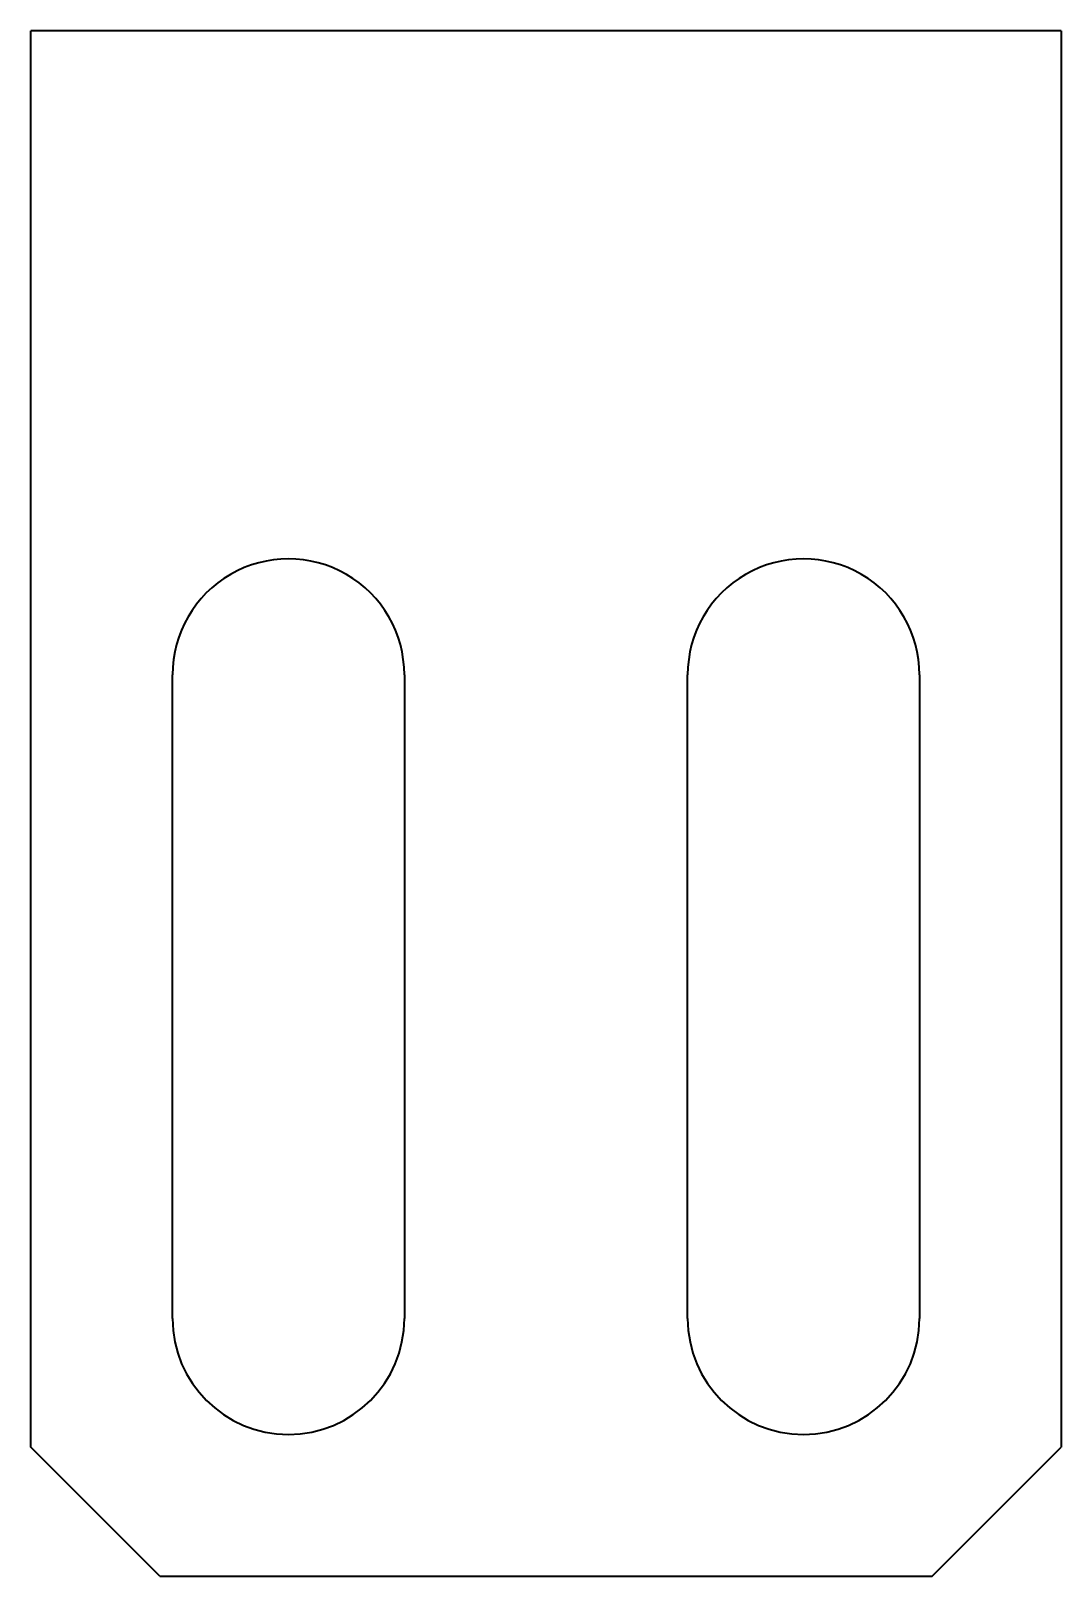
# Model space of a CAD drawing. Header units: millimetres. Extents: x -15766 to 80009, y -9701 to 15159.
# Drawn here: x -10048 to -10008, y 11573.2 to 11633.2 of the extents above; entities that cross this region are included whole.
import ezdxf

# ---------------------------------------------------------------- set-up
doc = ezdxf.new("R2010")
doc.units = ezdxf.units.MM
doc.layers.add('AM_VIS', color=7, linetype='Continuous', lineweight=18)

msp = doc.modelspace()

# ---------------------------------------------------------------- linework, layer by layer
at = {"layer": 'AM_VIS', "lineweight": 35}
for p, q in [((-10008.04625, 11633.16402), (-10048.04625, 11633.16402)), ((-10048.04625, 11578.16402), (-10048.04625, 11633.16402)), ((-10008.04625, 11633.16402), (-10008.04625, 11578.16402)), ((-10042.54625, 11583.16402), (-10042.54625, 11608.16402)), ((-10033.54625, 11608.16402), (-10033.54625, 11583.16402)), ((-10022.54625, 11583.16402), (-10022.54625, 11608.16402)), ((-10013.54625, 11608.16402), (-10013.54625, 11583.16402)), ((-10043.04625, 11573.16402), (-10013.04625, 11573.16402))]:
    msp.add_line(p, q, dxfattribs=at)
at = {"layer": 'AM_VIS', "lineweight": 35, "ltscale": 0.176777}
for p, q in [((-10043.04625, 11573.16402), (-10048.04625, 11578.16402)), ((-10013.04625, 11573.16402), (-10008.04625, 11578.16402))]:
    msp.add_line(p, q, dxfattribs=at)
at = {"layer": 'AM_VIS', "lineweight": 35}
for centre, start, end in [((-10038.04625, 11608.16402), 0, 180.000005), ((-10018.04625, 11608.16402), 0, 180.000005), ((-10038.04625, 11583.16402), 180.000005, 0), ((-10018.04625, 11583.16402), 180.000005, 0)]:
    msp.add_arc(centre, 4.5, start, end, dxfattribs=at)

doc.saveas('drawing.dxf')
